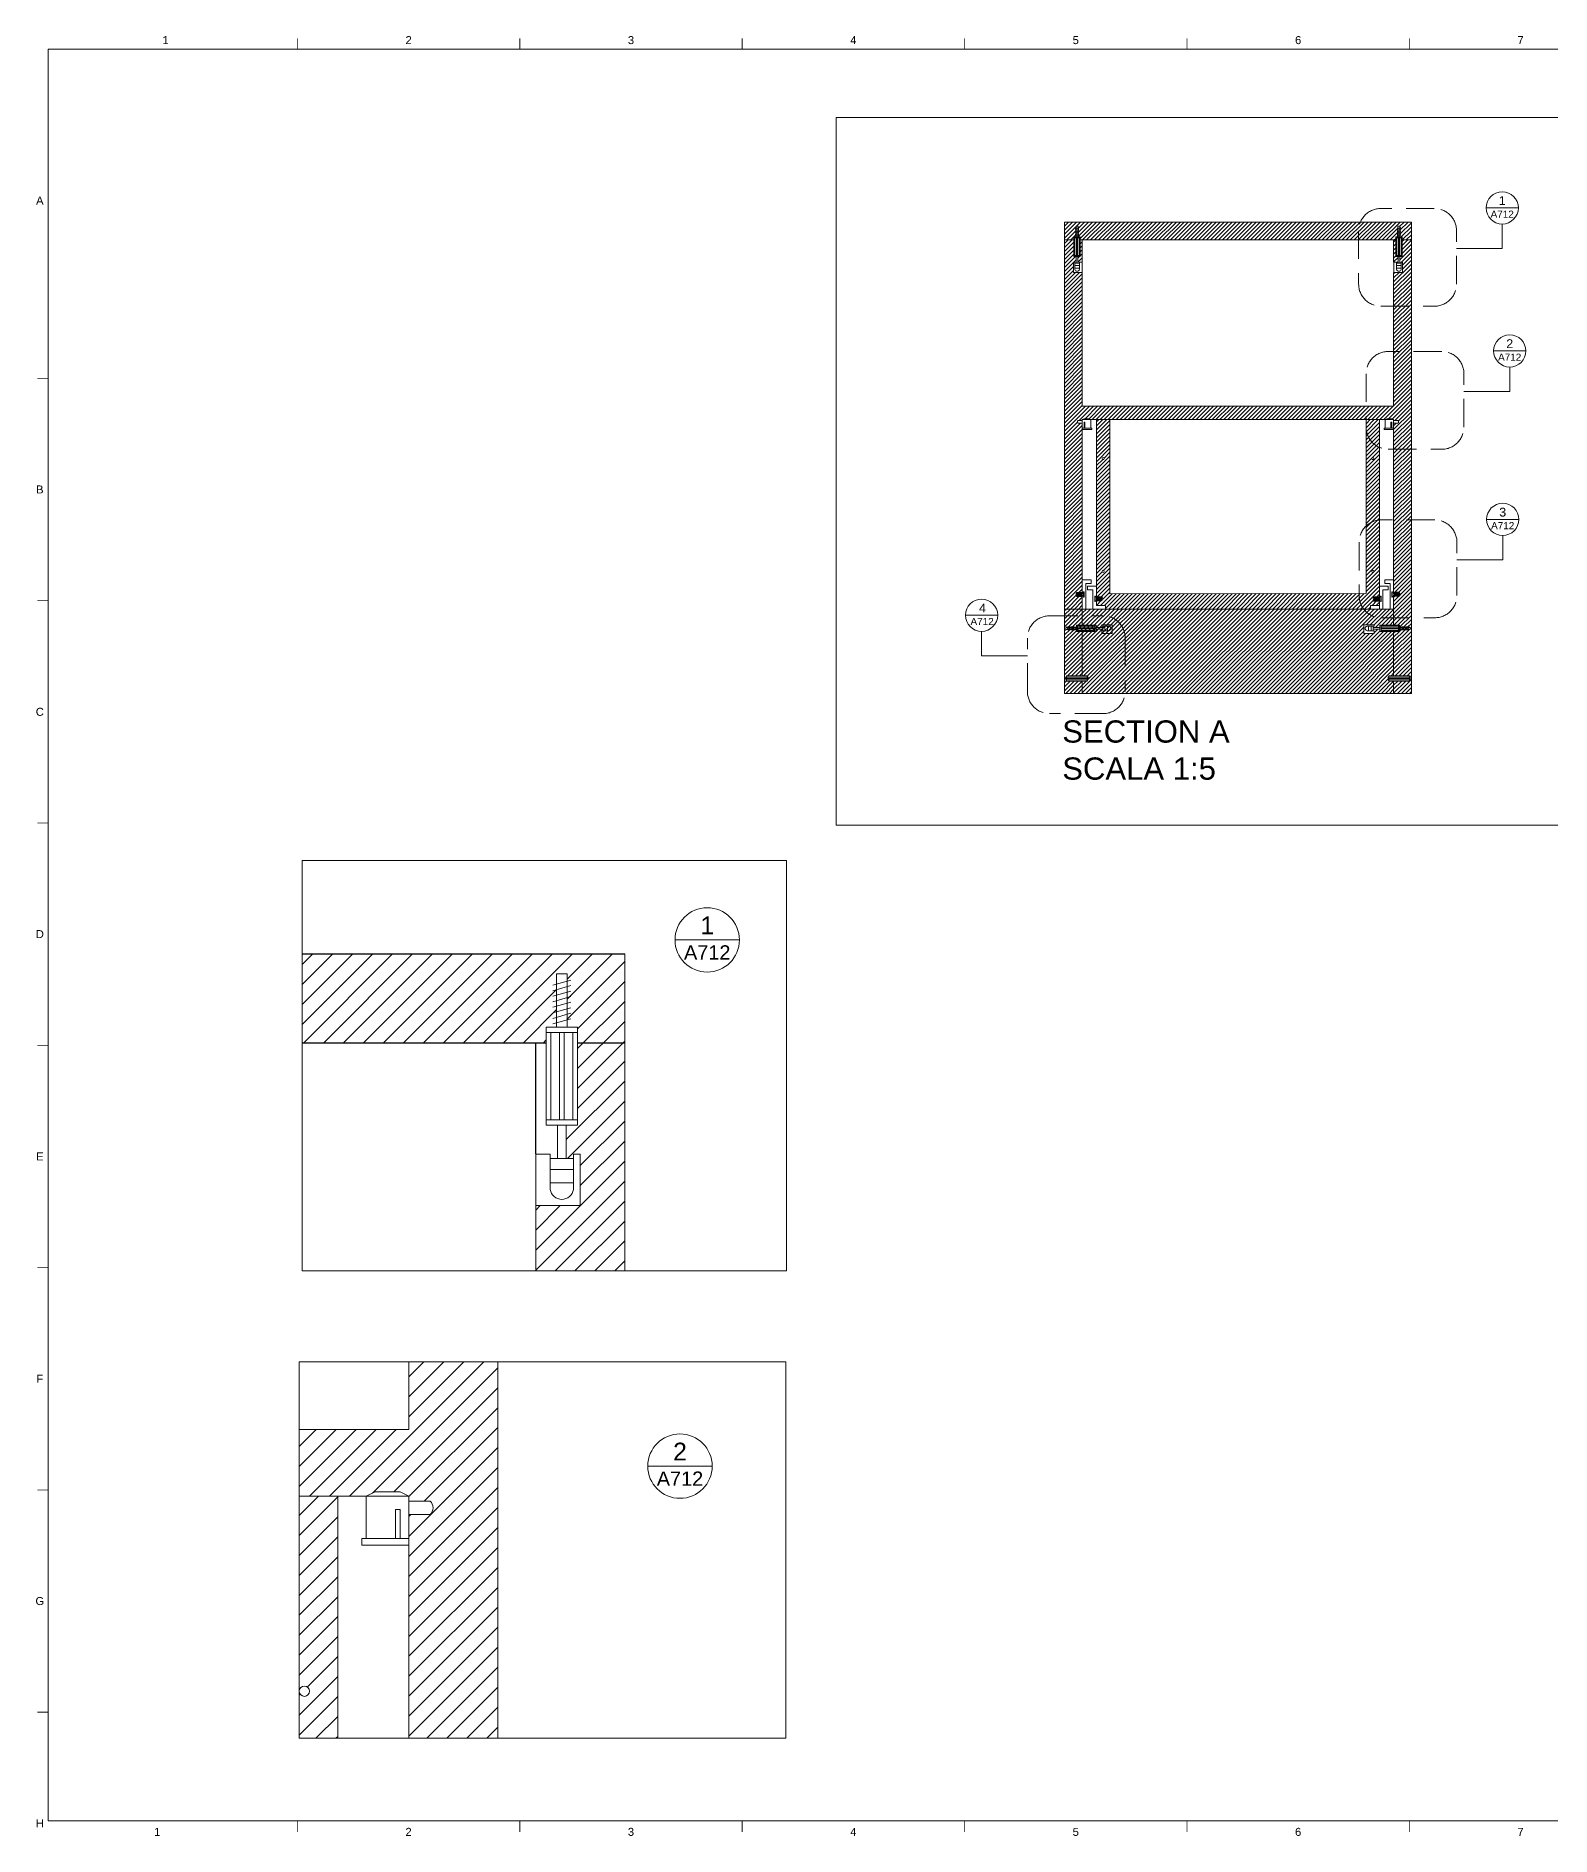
# Paper-space layout 'A712' of a CAD drawing. Header units: centimetres, sheet in millimetres. Extents: x 10 to 576, y 5 to 410.
# Drawn here: x 10 to 350.6, y 5.4 to 410.2 of the extents above; entities that cross this region are included whole.
import ezdxf
from ezdxf.enums import TextEntityAlignment as Align
from ezdxf.xclip import XClip

# ---------------------------------------------------------------- set-up
doc = ezdxf.new("R2010")
doc.units = ezdxf.units.CM
doc.header["$XCLIPFRAME"] = 2
doc.linetypes.add('DASHED', pattern=[19.05, 12.7, -6.35])
for name, color, linetype, lineweight in [('A-ANNO-SYMB', 3, 'Continuous', 18), ('A-ELEV-MBE', 8, 'Continuous', 9), ('A-SECT-MCUT', 8, 'Continuous', 25), ('A-SECT-MCUT1', 7, 'Continuous', 13), ('G-ANNO-TEXT', 3, 'Continuous', 18), ('G-ANNO-TTLB', 3, 'Continuous', 18)]:
    doc.layers.add(name, color=color, linetype=linetype, lineweight=lineweight)
doc.layers.add('G-ANNO-NPLT', color=2, linetype='Continuous', lineweight=18, plot=False)
doc.styles.add('ARIAL', font='arial.ttf')
doc.styles.get("Standard").update_dxf_attribs({"font": ''})
doc.styles.get('Standard').set_extended_font_data('@Microsoft YaHei')
pattern_1 = [(45, (192.8986, -4.4872), (-0.4490128, 0.4490128), [])]
pattern_2 = [(45, (-350.3384, 259.93214), (-0.4490128, 0.4490128), [])]

# ---------------------------------------------------------------- blocks, each defined once
blk = doc.blocks.new('12222222')
at = {"layer": 'A-SECT-MCUT1'}
for p, q in [((5573.06, 349.44), (5570.72, 349.44)), ((5569.89, 348.07), (5573.89, 346.91)), ((5569.89, 346.83), (5573.89, 345.67)), ((5569.89, 345.58), (5573.89, 344.42)), ((5569.89, 344.34), (5573.89, 343.18)), ((5569.89, 343.1), (5573.89, 341.94)), ((5569.89, 341.85), (5573.89, 340.69)), ((5569.89, 340.61), (5573.89, 339.45)), ((5575.39, 337.44), (5568.39, 337.44)), ((5568.39, 315.44), (5568.39, 337.44)), ((5575.39, 336.24), (5568.39, 336.24)), ((5569.39, 316.64), (5569.39, 336.24)), ((5569.89, 339.37), (5573.89, 338.2)), ((5571.39, 336.24), (5571.39, 316.64)), ((5572.39, 336.24), (5572.39, 316.64)), ((5574.39, 316.64), (5574.39, 336.24)), ((5575.39, 315.44), (5575.39, 337.44)), ((5575.39, 337.44), (5575.39, 336.24)), ((5575.39, 316.64), (5568.39, 316.64)), ((5575.39, 315.44), (5575.39, 316.64)), ((5575.39, 315.44), (5568.39, 315.44)), ((5570.89, 307.94), (5570.89, 315.44)), ((5572.89, 307.94), (5572.89, 315.44)), ((5567.76, 308.94), (5569.26, 308.94)), ((5567.76, 297.35), (5567.76, 308.94)), ((5569.26, 308.94), (5567.76, 308.94)), ((5569.26, 308.94), (5569.26, 300.94)), ((5569.26, 305.44), (5569.26, 307.94)), ((5574.51, 307.94), (5569.26, 307.94)), ((5574.51, 308.94), (5577.76, 308.94)), ((5574.51, 308.94), (5574.51, 300.94)), ((5574.51, 305.44), (5574.51, 307.94)), ((5577.76, 297.35), (5577.76, 308.94)), ((5574.51, 305.44), (5569.26, 305.44)), ((5569.26, 305.44), (5574.51, 305.44)), ((5574.51, 302.44), (5569.26, 302.44)), ((5577.76, 297.35), (5567.76, 297.35))]:
    blk.add_line(p, q, dxfattribs=at)
for points in [[(5570.72, 349.44), (5570.72, 337.44)], [(5573.06, 337.44), (5573.06, 349.44)]]:
    blk.add_lwpolyline(points, dxfattribs=at)
blk.add_arc((5571.89, 301.42), 2.67, 190.3048, 349.6952, dxfattribs=at)
blk = doc.blocks.new('DETAGLI')
at = {"layer": 'A-ANNO-SYMB', "linetype": 'Continuous'}
blk.add_line((486.66, 356.17), (504.76, 356.17), dxfattribs=at)
blk.add_circle((495.71, 356.17), 9.05, dxfattribs=at)
for tag, p in [('TAVOLA', (495.71, 362.76)), ('SEZIONE', (495.71, 354.67))]:
    blk.add_attdef(tag, text='', height=5, dxfattribs=at).set_placement(p, align=Align.TOP_CENTER)
blk = doc.blocks.new('66666666666666')
at = {"layer": 'A-ELEV-MBE'}
h = blk.add_hatch(dxfattribs=at)
h.set_pattern_fill('ANSI31', color=256)
h.set_pattern_definition([(45, (207.2188, -631.0578), (-2.245064, 2.245064), [])])
h.paths.add_polyline_path([(5976.59, -655.62), (5974.21, -655.62), (5974.21, -674.14), (5971.71, -674.14), (5971.71, -681.64), (5973.34, -681.64), (5973.34, -680.64), (5976.59, -680.64)], flags=0)
h.paths.add_polyline_path([(6346.59, -635.62), (5956.59, -635.62), (5956.59, -1070.62), (5976.59, -1070.62), (5976.59, -1056.14), (5970.59, -1056.14), (5970.58, -1056.22, -0.459885), (5970.49, -1052.14), (5976.59, -1052.14), (5976.59, -1037.82), (5976.59, -862.62), (5976.59, -861.74), (5971.79, -861.74, -0.415662), (5971.79, -858.74), (5976.59, -858.74), (5976.59, -857.62), (5978.59, -856.62), (5984.19, -856.62), (5986.19, -857.62), (6316.99, -857.62), (6318.99, -856.62), (6324.59, -856.62), (6326.59, -857.62), (6326.59, -858.74), (6331.39, -858.74, -0.415662), (6331.39, -861.74), (6326.59, -861.74), (6326.59, -867.12), (6326.59, -868.62), (6326.59, -1052.14), (6332.58, -1052.14), (6332.59, -1052.06, -0.459885), (6332.69, -1056.14), (6326.59, -1056.14), (6326.59, -1070.62), (6322.59, -1070.62), (6314.59, -1070.62), (6312.59, -1070.62), (6310.59, -1070.62), (6300.59, -1070.62), (6002.59, -1070.62), (5988.59, -1070.62), (5980.59, -1070.62), (5976.59, -1070.62), (5956.59, -1070.62), (5956.59, -1090.62), (5956.59, -1151.62), (5956.59, -1165.62), (5976.59, -1165.62), (5976.59, -1151.62), (5958.97, -1151.62), (5957.97, -1149.62), (5957.97, -1147.62), (5958.97, -1145.62), (5981.97, -1145.62), (5982.97, -1147.62), (5982.97, -1149.62), (5981.97, -1151.62), (5976.59, -1151.62), (5976.59, -1165.62), (6326.59, -1165.62), (6326.59, -1151.62), (6321.2, -1151.62), (6320.2, -1149.62), (6320.2, -1147.62), (6321.2, -1145.62), (6344.2, -1145.62), (6345.2, -1147.62), (6345.2, -1149.62), (6344.2, -1151.62), (6326.59, -1151.62), (6326.59, -1165.62), (6346.59, -1165.62), (6346.59, -1151.62), (6346.59, -1090.62)])
h.paths.add_polyline_path([(6326.59, -842.62), (5976.59, -842.62), (5976.59, -692.24), (5966.59, -692.24), (5966.59, -680.64), (5968.09, -680.64), (5968.09, -681.64), (5969.71, -681.64), (5969.71, -674.14), (5967.21, -674.14), (5967.21, -652.14), (5969.54, -652.14), (5969.54, -640.14), (5971.88, -640.14), (5971.88, -652.14), (5974.21, -652.14), (5974.21, -653.34), (5974.21, -655.62), (5976.59, -655.62), (6326.59, -655.62), (6328.96, -655.62), (6328.96, -652.14), (6331.29, -652.14), (6331.29, -640.14), (6333.63, -640.14), (6333.63, -652.14), (6335.96, -652.14), (6335.96, -674.14), (6333.46, -674.14), (6333.46, -681.64), (6335.09, -681.64), (6335.09, -680.64), (6336.59, -680.64), (6336.59, -692.24), (6326.59, -692.24)], flags=16)
h.paths.add_polyline_path([(6329.96, -672.94), (6329.96, -653.34), (6334.96, -653.34), (6334.96, -672.94)], flags=0)
h.paths.add_polyline_path([(6333.2, -1088.87), (6333.2, -1091.2), (6345.2, -1091.2), (6345.2, -1093.54), (6333.2, -1093.54), (6333.2, -1095.87), (6332, -1095.87), (6311.2, -1095.87), (6311.2, -1093.37), (6303.7, -1093.37), (6303.7, -1095), (6304.7, -1095), (6304.7, -1098.25), (6293.1, -1098.25), (6293.1, -1088.25), (6304.7, -1088.25), (6304.7, -1089.75), (6303.7, -1089.75), (6303.7, -1091.37), (6311.2, -1091.37), (6311.2, -1088.87)], flags=16)
h.paths.add_polyline_path([(6332, -1094.87), (6312.4, -1094.87), (6312.4, -1089.87), (6332, -1089.87)], flags=0)
h.paths.add_polyline_path([(5976.59, -680.64), (5973.34, -680.64), (5973.34, -681.64), (5971.71, -681.64), (5971.71, -674.14), (5974.21, -674.14), (5974.21, -672.94), (5968.21, -672.94), (5968.21, -653.34), (5973.21, -653.34), (5973.21, -672.94), (5974.21, -672.94), (5974.21, -655.62), (5976.59, -655.62)], flags=0)
h.paths.add_polyline_path([(6010.07, -1088.25), (6010.07, -1098.25), (5998.47, -1098.25), (5998.47, -1095), (5999.47, -1095), (5999.47, -1093.37), (5991.97, -1093.37), (5991.97, -1095.87), (5990.77, -1095.87), (5969.97, -1095.87), (5969.97, -1093.54), (5957.97, -1093.54), (5957.97, -1091.2), (5969.97, -1091.2), (5969.97, -1088.87), (5991.97, -1088.87), (5991.97, -1091.37), (5999.47, -1091.37), (5999.47, -1089.75), (5998.47, -1089.75), (5998.47, -1088.25)], flags=16)
h.paths.add_polyline_path([(5990.77, -1094.87), (5971.17, -1094.87), (5971.17, -1089.87), (5990.77, -1089.87)], flags=0)
h.paths.add_polyline_path([(5976.59, -655.62), (5974.21, -655.62), (5974.21, -672.94), (5974.21, -674.14), (5971.71, -674.14), (5971.71, -681.64), (5973.34, -681.64), (5973.34, -680.64), (5976.59, -680.64)], flags=0)
h = blk.add_hatch(dxfattribs=at)
h.set_pattern_fill('ANSI31', color=256)
h.set_pattern_definition([(45, (2998.7217, -1177.7407), (-2.245064, 2.245064), [])])
h.paths.add_polyline_path([(6007.59, -857.62), (5992.59, -857.62), (5992.59, -1045.02), (5992.59, -1057.22), (5998.58, -1057.22), (5998.59, -1057.14, -0.459885), (5998.69, -1061.22), (5992.59, -1061.22), (5992.59, -1066.62), (6002.59, -1066.62), (6002.59, -1070.62), (6300.59, -1070.62), (6300.59, -1066.62), (6310.59, -1066.62), (6310.59, -1061.22), (6304.59, -1061.22), (6304.58, -1061.3, -0.459885), (6304.49, -1057.22), (6310.59, -1057.22), (6310.59, -1045.02), (6310.59, -857.62), (6295.59, -857.62), (6295.59, -891.02), (6295.59, -1025.22), (6295.59, -1053.08), (6007.59, -1053.61)])
h.paths.add_polyline_path([(5998.94, -901.49, -1), (6001.24, -901.49, -1)], flags=16)
h.paths.add_polyline_path([(6001.24, -1028.26, -1), (5998.94, -1028.26, -1)], flags=16)
h.paths.add_polyline_path([(6304.24, -901.49, -1), (6301.94, -901.49, -1)], flags=16)
h.paths.add_polyline_path([(6304.24, -1028.26, -1), (6301.94, -1028.26, -1)], flags=16)
for p, q in [((5956.59, -1090.62), (5956.59, -635.62)), ((6346.59, -635.62), (6346.59, -1090.62)), ((5976.59, -692.24), (5976.59, -842.62)), ((6326.59, -692.24), (6326.59, -842.62)), ((5976.59, -842.62), (6326.59, -842.62)), ((5976.59, -857.62), (6326.59, -857.62)), ((5976.59, -862.62), (5976.59, -857.62)), ((5992.59, -1045.02), (5992.59, -857.62)), ((5992.59, -857.62), (6000.09, -857.62)), ((6007.59, -1053.61), (6007.59, -857.62)), ((6295.59, -891.02), (6295.59, -857.62)), ((6310.59, -1045.02), (6310.59, -857.62)), ((6326.59, -1052.14), (6326.59, -857.62)), ((5976.59, -862.62), (5976.59, -1052.14)), ((6295.59, -1025.22), (6295.59, -891.02)), ((6295.59, -1053.08), (6295.59, -1025.22)), ((5978.59, -1051.14), (5978.59, -1054.14)), ((5976.59, -1056.14), (5976.59, -1088.87)), ((6295.59, -1053.08), (6007.59, -1053.61)), ((6326.59, -1088.87), (6326.59, -1056.14)), ((6310.59, -1066.62), (6310.59, -1070.62)), ((5976.59, -1070.62), (5956.59, -1070.62)), ((5980.59, -1070.62), (5988.59, -1070.62)), ((6002.59, -1070.62), (6300.59, -1070.62)), ((6310.59, -1070.62), (6314.59, -1070.62)), ((6314.59, -1070.62), (6312.59, -1070.62)), ((6314.59, -1070.62), (6322.59, -1070.62)), ((5956.59, -1151.62), (5956.59, -1090.62)), ((6346.59, -1090.62), (6346.59, -1151.62)), ((5976.59, -1095.87), (5976.59, -1145.62)), ((6326.59, -1145.62), (6326.59, -1095.87)), ((5976.59, -1148.2), (5976.59, -1148.28)), ((5956.59, -1165.62), (5956.59, -1151.62)), ((5976.59, -1151.62), (5976.59, -1165.62)), ((6326.59, -1165.62), (6326.59, -1151.62)), ((6346.59, -1151.62), (6346.59, -1165.62)), ((5956.59, -1165.62), (6346.59, -1165.62))]:
    blk.add_line(p, q, dxfattribs=at)
at = {"layer": 'A-SECT-MCUT'}
for p, q in [((5956.59, -635.62), (6346.59, -635.62)), ((5956.59, -635.62), (5956.59, -655.62)), ((5956.59, -655.62), (5967.21, -655.62)), ((5974.21, -655.62), (6328.96, -655.62)), ((5976.59, -680.64), (5976.59, -655.62)), ((6326.59, -680.64), (6326.59, -655.62)), ((6335.96, -655.62), (6346.59, -655.62))]:
    blk.add_line(p, q, dxfattribs=at)
at = {"layer": 'A-SECT-MCUT1'}
for p, q in [((5978.59, -856.62), (5976.59, -857.62)), ((5986.19, -857.62), (5976.59, -857.62)), ((5976.59, -857.62), (5976.59, -867.12)), ((5978.59, -856.62), (5984.19, -856.62)), ((5984.19, -856.62), (5986.19, -857.62)), ((5986.19, -857.62), (5986.19, -867.12)), ((6318.99, -856.62), (6316.99, -857.62)), ((6316.99, -857.62), (6326.59, -857.62)), ((6316.99, -857.62), (6316.99, -867.12)), ((6324.59, -856.62), (6318.99, -856.62)), ((6324.59, -856.62), (6326.59, -857.62)), ((6326.59, -857.62), (6326.59, -867.12)), ((5976.59, -858.74), (5971.79, -858.74)), ((5971.79, -861.74), (5976.59, -861.74)), ((5979.59, -860.62), (5978.59, -860.62)), ((5978.59, -860.62), (5978.59, -867.12)), ((5979.59, -867.12), (5979.59, -860.62)), ((6323.59, -867.12), (6323.59, -860.62)), ((6323.59, -860.62), (6324.59, -860.62)), ((6324.59, -860.62), (6324.59, -867.12)), ((6326.59, -858.74), (6331.39, -858.74)), ((6331.39, -861.74), (6326.59, -861.74)), ((5976.59, -867.12), (5979.59, -867.12)), ((5976.59, -867.12), (5976.59, -868.62)), ((5986.19, -867.12), (5976.59, -867.12)), ((5976.59, -868.62), (5981.39, -868.62)), ((5981.39, -868.62), (5987.19, -868.62)), ((5987.19, -867.12), (5986.19, -867.12)), ((5987.19, -867.12), (5987.19, -868.62)), ((5987.19, -867.12), (5987.19, -868.62)), ((6315.99, -868.62), (6315.99, -867.12)), ((6315.99, -867.12), (6316.99, -867.12)), ((6321.79, -868.62), (6315.99, -868.62)), ((6316.99, -867.12), (6326.59, -867.12)), ((6326.59, -868.62), (6321.79, -868.62)), ((6326.59, -867.12), (6323.59, -867.12)), ((6326.59, -867.12), (6326.59, -868.62)), ((5976.59, -1037.82), (5986.59, -1037.82)), ((5976.59, -1037.82), (5976.59, -1052.14)), ((5986.59, -1037.82), (5986.59, -1041.82)), ((6326.59, -1037.82), (6316.59, -1037.82)), ((6316.59, -1037.82), (6316.59, -1041.82)), ((6326.59, -1037.82), (6326.59, -1052.14)), ((5976.59, -1041.82), (5976.59, -1045.82)), ((5980.59, -1041.82), (5980.59, -1070.62)), ((5980.59, -1041.82), (5986.59, -1041.82)), ((6322.59, -1041.82), (6316.59, -1041.82)), ((6322.59, -1041.82), (6322.59, -1070.62)), ((5982.59, -1049.02), (5982.59, -1045.02)), ((5982.59, -1045.02), (5992.59, -1045.02)), ((5992.59, -1045.02), (5992.59, -1057.22)), ((6310.59, -1045.02), (6310.59, -1057.22)), ((6320.59, -1045.02), (6310.59, -1045.02)), ((6320.59, -1049.02), (6320.59, -1045.02)), ((5971.3, -1051.6), (5970.45, -1057.03)), ((5976.79, -1052.14), (5970.49, -1052.14)), ((5972.3, -1051.6), (5971.45, -1057.03)), ((5973.3, -1051.6), (5972.45, -1057.03)), ((5974.3, -1051.6), (5973.45, -1057.03)), ((5975.3, -1051.6), (5974.45, -1057.03)), ((5976.3, -1051.6), (5975.45, -1057.03)), ((5978.59, -1051.14), (5978.09, -1051.14)), ((5978.09, -1051.14), (5978.09, -1057.14)), ((5978.59, -1057.14), (5978.59, -1051.14)), ((5988.59, -1049.02), (5982.59, -1049.02)), ((5988.59, -1070.62), (5988.59, -1049.02)), ((6314.59, -1070.62), (6314.59, -1049.02)), ((6314.59, -1049.02), (6320.59, -1049.02)), ((6324.59, -1051.14), (6325.09, -1051.14)), ((6324.59, -1051.14), (6324.59, -1057.14)), ((6325.09, -1057.14), (6325.09, -1051.14)), ((6326.39, -1052.14), (6332.69, -1052.14)), ((6326.87, -1056.67), (6327.72, -1051.25)), ((6327.87, -1056.67), (6328.72, -1051.25)), ((6328.87, -1056.67), (6329.72, -1051.25)), ((6329.87, -1056.67), (6330.72, -1051.25)), ((6330.87, -1056.67), (6331.72, -1051.25)), ((6331.87, -1056.67), (6332.72, -1051.25)), ((5976.79, -1056.14), (5970.49, -1056.14)), ((5976.59, -1056.14), (5976.59, -1070.62)), ((5990.59, -1056.22), (5991.09, -1056.22)), ((5990.59, -1056.22), (5990.59, -1062.22)), ((5991.09, -1062.22), (5991.09, -1056.22)), ((5992.87, -1061.75), (5993.72, -1056.33)), ((5993.87, -1061.75), (5994.72, -1056.33)), ((5994.87, -1061.75), (5995.72, -1056.33)), ((5995.87, -1061.75), (5996.72, -1056.33)), ((5996.87, -1061.75), (5997.72, -1056.33)), ((5997.87, -1061.75), (5998.72, -1056.33)), ((6312.59, -1056.22), (6312.09, -1056.22)), ((6312.09, -1056.22), (6312.09, -1062.22)), ((6312.59, -1062.22), (6312.59, -1056.22)), ((6326.39, -1056.14), (6332.69, -1056.14)), ((6326.59, -1056.14), (6326.59, -1070.62)), ((5978.59, -1057.14), (5978.09, -1057.14)), ((5992.39, -1057.22), (5998.69, -1057.22)), ((6305.3, -1056.69), (6304.45, -1062.11)), ((6310.79, -1057.22), (6304.49, -1057.22)), ((6306.3, -1056.69), (6305.45, -1062.11)), ((6307.3, -1056.69), (6306.45, -1062.11)), ((6308.3, -1056.69), (6307.45, -1062.11)), ((6309.3, -1056.69), (6308.45, -1062.11)), ((6310.3, -1056.69), (6309.45, -1062.11)), ((6324.59, -1057.14), (6325.09, -1057.14)), ((5990.59, -1062.22), (5991.09, -1062.22)), ((5992.39, -1061.22), (5998.69, -1061.22)), ((5992.59, -1061.22), (5992.59, -1066.62)), ((6310.79, -1061.22), (6304.49, -1061.22)), ((6310.59, -1061.22), (6310.59, -1066.62)), ((6312.59, -1062.22), (6312.09, -1062.22)), ((6002.59, -1066.62), (5992.59, -1066.62)), ((6002.59, -1066.62), (6002.59, -1070.62)), ((6300.59, -1066.62), (6310.59, -1066.62)), ((6300.59, -1066.62), (6300.59, -1070.62)), ((5976.59, -1070.62), (5980.59, -1070.62)), ((6002.59, -1070.62), (5988.59, -1070.62)), ((6300.59, -1070.62), (6314.59, -1070.62)), ((6322.59, -1070.62), (6326.59, -1070.62)), ((5958.97, -1145.62), (5957.97, -1147.62)), ((5958.97, -1145.62), (5981.97, -1145.62)), ((5958.97, -1147.12), (5958.97, -1145.62)), ((5981.97, -1145.62), (5982.97, -1147.62)), ((5981.97, -1151.62), (5981.97, -1145.62)), ((6321.2, -1145.62), (6320.2, -1147.62)), ((6321.2, -1145.62), (6344.2, -1145.62)), ((6321.2, -1147.12), (6321.2, -1145.62)), ((6344.2, -1145.62), (6345.2, -1147.62)), ((6344.2, -1151.62), (6344.2, -1145.62)), ((5957.97, -1147.62), (5957.97, -1149.62)), ((5957.97, -1149.62), (5958.97, -1151.62)), ((5958.97, -1148.62), (5958.97, -1147.12)), ((5958.97, -1147.12), (5981.97, -1147.12)), ((5958.97, -1150.12), (5958.97, -1148.62)), ((5958.97, -1148.62), (5981.97, -1148.62)), ((5981.97, -1151.62), (5982.97, -1149.62)), ((5982.97, -1149.62), (5982.97, -1147.62)), ((6320.2, -1147.62), (6320.2, -1149.62)), ((6320.2, -1149.62), (6321.2, -1151.62)), ((6321.2, -1148.62), (6321.2, -1147.12)), ((6321.2, -1147.12), (6344.2, -1147.12)), ((6321.2, -1150.12), (6321.2, -1148.62)), ((6321.2, -1148.62), (6344.2, -1148.62)), ((6344.2, -1151.62), (6345.2, -1149.62)), ((6345.2, -1149.62), (6345.2, -1147.62)), ((5958.97, -1151.62), (5958.97, -1150.12)), ((5958.97, -1150.12), (5981.97, -1150.12)), ((5958.97, -1151.62), (5981.97, -1151.62)), ((6321.2, -1151.62), (6321.2, -1150.12)), ((6321.2, -1150.12), (6344.2, -1150.12)), ((6321.2, -1151.62), (6344.2, -1151.62))]:
    blk.add_line(p, q, dxfattribs=at)
for centre in [(6000.09, -901.49), (6303.09, -901.49), (6000.09, -1028.26), (6303.09, -1028.26)]:
    blk.add_circle(centre, 1.15, dxfattribs=at)
for centre, radius, start, end in [((5973.28, -860.24), 2.12, 134.8584, 225.1416), ((6329.89, -860.24), 2.12, 314.8584, 45.1416), ((5972.28, -1054.14), 2.69, 131.9308, 228.0692), ((5986.87, -1054.14), 10.28, 168.7836, 191.2164), ((5973.17, -1046.09), 7.04, 300.8813, 314.2559), ((6332.8, -1042.45), 11.62, 228.3844, 236.4784), ((6316.3, -1054.14), 10.28, 348.7836, 11.2164), ((6330.89, -1054.14), 2.69, 311.9308, 48.0692), ((5970.37, -1065.82), 11.62, 48.3844, 56.4784), ((5998.8, -1047.53), 11.62, 228.3844, 236.4784), ((6307.17, -1051.18), 7.04, 300.8813, 314.2559), ((6330, -1062.18), 7.04, 120.8813, 134.2559), ((5982.3, -1059.22), 10.28, 348.7836, 11.2164), ((5996.89, -1059.22), 2.69, 311.9308, 48.0692), ((6306.28, -1059.22), 2.69, 131.9308, 228.0692), ((6320.87, -1059.22), 10.28, 168.7836, 191.2164), ((5996, -1067.27), 7.04, 120.8813, 134.2559), ((6304.37, -1070.91), 11.62, 48.3844, 56.4784)]:
    blk.add_arc(centre, radius, start, end, dxfattribs=at)
blk.add_blockref('12222222', (398.82, -989.59), dxfattribs=at)
at = {"layer": 'A-SECT-MCUT1', "xscale": -1}
blk.add_blockref('12222222', (11904.35, -989.59), dxfattribs=at)
at = {"layer": 'A-SECT-MCUT1', "xscale": -1, "rotation": 90}
blk.add_blockref('12222222', (6307.41, 4479.51), dxfattribs=at)
at = {"layer": 'A-SECT-MCUT1', "rotation": 270}
blk.add_blockref('12222222', (5995.76, 4479.51), dxfattribs=at)

psp = doc.layouts.new('A712')

# ---------------------------------------------------------------- hatches: boundary and pattern name
at = {"layer": 'A-ELEV-MBE'}
h = psp.add_hatch(dxfattribs=at)
h.set_pattern_fill('ANSI31', color=256, scale=0.2)
h.set_pattern_definition(pattern_2)
h.paths.add_polyline_path([(316.18, 367.45), (316.64, 367.45), (316.64, 365.05), (317.11, 365.05), (317.11, 364.36), (319.23, 364.36), (319.23, 368.36), (241.23, 368.36), (241.23, 364.36), (243.36, 364.36), (243.36, 365.05), (243.83, 365.05), (243.83, 367.45), (244.29, 367.45), (244.29, 365.05), (244.76, 365.05), (244.76, 364.36), (245.23, 364.36), (315.23, 364.36), (315.71, 364.36), (315.71, 365.05), (316.18, 365.05)])
h = psp.add_hatch(dxfattribs=at)
h.set_pattern_fill('ANSI31', color=256, scale=0.2)
h.set_pattern_definition(pattern_1)
h.paths.add_polyline_path([(319.23, 364.36), (317.11, 364.36), (317.11, 360.65), (316.61, 360.65), (316.61, 359.15), (316.93, 359.15), (316.93, 359.35), (317.23, 359.35), (317.23, 357.03), (315.23, 357.03), (315.23, 326.96), (245.23, 326.96), (245.23, 357.03), (243.23, 357.03), (243.23, 359.35), (243.53, 359.35), (243.53, 359.15), (243.86, 359.15), (243.86, 360.65), (243.36, 360.65), (243.36, 364.36), (241.23, 364.36), (241.23, 281.36), (245.23, 281.36), (245.23, 284.25), (244.04, 284.25), (244.03, 284.24, -0.459885), (244.01, 285.05), (245.23, 285.05), (245.23, 287.92), (245.23, 323.13), (244.27, 323.13, -0.415662), (244.27, 323.73), (245.23, 323.73), (245.23, 323.96), (245.63, 324.16), (246.75, 324.16), (247.15, 323.96), (313.31, 323.96), (313.71, 324.16), (314.83, 324.16), (315.23, 323.96), (315.23, 323.73), (316.19, 323.73, -0.415662), (316.19, 323.13), (315.23, 323.13), (315.23, 322.06), (315.23, 285.05), (316.43, 285.05), (316.44, 285.07, -0.459885), (316.45, 284.25), (315.23, 284.25), (315.23, 281.36), (315.23, 277.71), (316.56, 277.71), (316.56, 277.24), (318.96, 277.24), (318.96, 276.77), (316.56, 276.77), (316.56, 276.31), (315.23, 276.31), (315.23, 266.36), (318.76, 266.36), (318.96, 265.96), (318.96, 265.56), (318.76, 265.16), (315.23, 265.16), (315.23, 262.36), (319.23, 262.36), (319.23, 265.16), (319.23, 277.36)])
h = psp.add_hatch(dxfattribs=at)
h.set_pattern_fill('ANSI31', color=256, scale=0.2)
h.set_pattern_definition(pattern_1)
h.paths.add_polyline_path([(245.23, 364.36), (244.76, 364.36), (244.76, 360.65), (244.26, 360.65), (244.26, 359.15), (244.58, 359.15), (244.58, 359.35), (245.23, 359.35)])
h = psp.add_hatch(dxfattribs=at)
h.set_pattern_fill('ANSI31', color=256, scale=0.2)
h.set_pattern_definition([(45, (-978.839, 369.2687), (-0.4490128, 0.4490128), [])])
h.paths.add_polyline_path([(315.71, 364.36), (315.23, 364.36), (315.23, 359.35), (315.88, 359.35), (315.88, 359.15), (316.21, 359.15), (316.21, 360.65), (315.71, 360.65)])
h = psp.add_hatch(dxfattribs=at)
h.set_pattern_fill('ANSI31', color=256, scale=0.2)
h.set_pattern_definition(pattern_2)
h.paths.add_polyline_path([(251.43, 323.96), (248.43, 323.96), (248.43, 286.48), (248.43, 284.04), (249.63, 284.04), (249.64, 284.05, -0.459885), (249.65, 283.24), (248.43, 283.24), (248.43, 282.16), (250.43, 282.16), (250.43, 281.36), (310.03, 281.36), (310.03, 282.16), (312.03, 282.16), (312.03, 283.24), (310.84, 283.24), (310.83, 283.22, -0.459885), (310.81, 284.04), (312.03, 284.04), (312.03, 286.48), (312.03, 323.96), (309.03, 323.96), (309.03, 317.28), (309.03, 290.44), (309.03, 284.86), (251.43, 284.76)])
h.paths.add_polyline_path([(249.7, 315.18, -1), (250.16, 315.18, -1)], flags=16)
h.paths.add_polyline_path([(250.16, 289.83, -1), (249.7, 289.83, -1)], flags=16)
h.paths.add_polyline_path([(310.76, 315.18, -1), (310.3, 315.18, -1)], flags=16)
h.paths.add_polyline_path([(310.76, 289.83, -1), (310.3, 289.83, -1)], flags=16)
h = psp.add_hatch(dxfattribs=at)
h.set_pattern_fill('ANSI31', color=256, scale=0.2)
h.set_pattern_definition(pattern_1)
h.paths.add_polyline_path([(245.23, 276.31), (248.31, 276.31), (248.31, 276.81), (249.81, 276.81), (249.81, 276.48), (249.61, 276.48), (249.61, 275.83), (251.93, 275.83), (251.93, 277.83), (249.61, 277.83), (249.61, 277.53), (249.81, 277.53), (249.81, 277.21), (248.31, 277.21), (248.31, 277.71), (245.23, 277.71), (245.23, 281.36), (241.23, 281.36), (241.23, 277.36), (241.23, 265.16), (241.23, 262.36), (245.23, 262.36), (245.23, 265.16), (241.71, 265.16), (241.51, 265.56), (241.51, 265.96), (241.71, 266.36), (245.23, 266.36)])
h.paths.add_polyline_path([(243.91, 276.77), (241.51, 276.77), (241.51, 277.24), (243.91, 277.24)], flags=16)
h = psp.add_hatch(dxfattribs=at)
h.set_pattern_fill('ANSI31', color=256, scale=0.2)
h.set_pattern_definition(pattern_1)
h.paths.add_polyline_path([(315.23, 276.31), (312.16, 276.31), (312.16, 276.81), (310.66, 276.81), (310.66, 276.48), (310.86, 276.48), (310.86, 275.83), (308.54, 275.83), (308.54, 277.83), (310.86, 277.83), (310.86, 277.53), (310.66, 277.53), (310.66, 277.21), (312.16, 277.21), (312.16, 277.71), (315.23, 277.71), (315.23, 281.36), (314.43, 281.36), (312.83, 281.36), (312.43, 281.36), (312.03, 281.36), (310.03, 281.36), (250.43, 281.36), (247.63, 281.36), (246.03, 281.36), (245.23, 281.36), (245.23, 277.71), (248.31, 277.71), (248.31, 277.21), (249.81, 277.21), (249.81, 277.53), (249.61, 277.53), (249.61, 277.83), (251.93, 277.83), (251.93, 275.83), (249.61, 275.83), (249.61, 276.48), (249.81, 276.48), (249.81, 276.81), (248.31, 276.81), (248.31, 276.31), (245.23, 276.31), (245.23, 266.36), (246.31, 266.36), (246.51, 265.96), (246.51, 265.56), (246.31, 265.16), (245.23, 265.16), (245.23, 262.36), (315.23, 262.36), (315.23, 265.16), (314.16, 265.16), (313.96, 265.56), (313.96, 265.96), (314.16, 266.36), (315.23, 266.36)])

# ---------------------------------------------------------------- linework, layer by layer
at = {"layer": 'A-ANNO-SYMB'}
for p, q in [((339.64, 367.95), (339.64, 362.45)), ((339.64, 362.45), (329.36, 362.45)), ((341.32, 335.78), (341.32, 330.28)), ((341.32, 330.28), (331.03, 330.28)), ((339.75, 297.89), (339.75, 292.39)), ((339.75, 292.39), (329.46, 292.39)), ((222.59, 276.33), (222.59, 270.83)), ((222.59, 270.83), (232.88, 270.83))]:
    psp.add_line(p, q, dxfattribs=at)
at = {"layer": 'A-ANNO-SYMB', "linetype": 'DASHED', "ltscale": 0.5}
for points in [[(312.36, 349.45), (324.36, 349.45, 0.414214), (329.36, 354.45), (329.36, 366.45, 0.414214), (324.36, 371.45), (312.36, 371.45, 0.414214), (307.36, 366.45), (307.36, 354.45, 0.414214)], [(314.03, 317.28), (326.03, 317.28, 0.414214), (331.03, 322.28), (331.03, 334.28, 0.414214), (326.03, 339.28), (314.03, 339.28, 0.414214), (309.03, 334.28), (309.03, 322.28, 0.414214)], [(312.46, 279.39), (324.46, 279.39, 0.414214), (329.46, 284.39), (329.46, 296.39, 0.414214), (324.46, 301.39), (312.46, 301.39, 0.414214), (307.46, 296.39), (307.46, 284.39, 0.414214)], [(249.88, 257.83), (237.88, 257.83, -0.414214), (232.88, 262.83), (232.88, 274.83, -0.414214), (237.88, 279.83), (249.88, 279.83, -0.414214), (254.88, 274.83), (254.88, 262.83, -0.414214)]]:
    psp.add_lwpolyline(points, format="xyb", close=True, dxfattribs=at)
at = {"layer": 'A-ELEV-MBE'}
for p, q in [((241.23, 368.36), (319.23, 368.36)), ((241.23, 277.36), (241.23, 368.36)), ((243.36, 364.36), (241.23, 364.36)), ((245.23, 364.36), (244.76, 364.36)), ((245.23, 364.36), (315.23, 364.36)), ((245.23, 359.35), (245.23, 364.36)), ((315.23, 364.36), (315.71, 364.36)), ((315.23, 359.35), (315.23, 364.36)), ((319.23, 364.36), (317.11, 364.36)), ((319.23, 368.36), (319.23, 277.36)), ((245.23, 357.03), (245.23, 326.96)), ((315.23, 357.03), (315.23, 326.96)), ((245.23, 326.96), (315.23, 326.96)), ((245.23, 323.96), (315.23, 323.96)), ((245.23, 322.96), (245.23, 323.96)), ((248.43, 286.48), (248.43, 323.96)), ((248.43, 323.96), (249.93, 323.96)), ((251.43, 284.76), (251.43, 323.96)), ((309.03, 317.28), (309.03, 323.96)), ((312.03, 286.48), (312.03, 323.96)), ((315.23, 285.05), (315.23, 323.96)), ((245.23, 322.96), (245.23, 285.05)), ((309.03, 290.44), (309.03, 317.28)), ((309.03, 284.86), (309.03, 290.44)), ((245.23, 284.25), (245.23, 277.71)), ((245.63, 285.25), (245.63, 284.65)), ((309.03, 284.86), (251.43, 284.76)), ((315.23, 277.71), (315.23, 284.25)), ((245.23, 281.36), (241.23, 281.36)), ((246.03, 281.36), (247.63, 281.36)), ((250.43, 281.36), (310.03, 281.36)), ((312.03, 282.16), (312.03, 281.36)), ((312.03, 281.36), (312.83, 281.36)), ((312.83, 281.36), (312.43, 281.36)), ((312.83, 281.36), (314.43, 281.36)), ((241.23, 265.16), (241.23, 277.36)), ((245.23, 276.31), (245.23, 266.36)), ((315.23, 266.36), (315.23, 276.31)), ((319.23, 277.36), (319.23, 265.16)), ((241.23, 262.36), (241.23, 265.16)), ((245.23, 265.84), (245.23, 265.82)), ((245.23, 265.16), (245.23, 262.36)), ((315.23, 262.36), (315.23, 265.16)), ((319.23, 265.16), (319.23, 262.36)), ((241.23, 262.36), (319.23, 262.36))]:
    psp.add_line(p, q, dxfattribs=at)
at = {"layer": 'A-SECT-MCUT1'}
for p, q in [((245.63, 324.16), (245.23, 323.96)), ((247.15, 323.96), (245.23, 323.96)), ((245.23, 323.96), (245.23, 322.06)), ((245.63, 324.16), (246.75, 324.16)), ((246.75, 324.16), (247.15, 323.96)), ((247.15, 323.96), (247.15, 322.06)), ((313.71, 324.16), (313.31, 323.96)), ((313.31, 323.96), (315.23, 323.96)), ((313.31, 323.96), (313.31, 322.06)), ((314.83, 324.16), (313.71, 324.16)), ((314.83, 324.16), (315.23, 323.96)), ((315.23, 323.96), (315.23, 322.06)), ((245.23, 323.73), (244.27, 323.73)), ((244.27, 323.13), (245.23, 323.13)), ((245.23, 322.06), (245.83, 322.06)), ((245.23, 322.06), (245.23, 321.76)), ((247.15, 322.06), (245.23, 322.06)), ((245.23, 321.76), (246.19, 321.76)), ((245.83, 323.36), (245.63, 323.36)), ((245.63, 323.36), (245.63, 322.06)), ((245.83, 322.06), (245.83, 323.36)), ((246.19, 321.76), (247.35, 321.76)), ((247.35, 322.06), (247.15, 322.06)), ((247.35, 322.06), (247.35, 321.76)), ((247.35, 322.06), (247.35, 321.76)), ((313.11, 321.76), (313.11, 322.06)), ((313.11, 322.06), (313.31, 322.06)), ((314.27, 321.76), (313.11, 321.76)), ((313.31, 322.06), (315.23, 322.06)), ((315.23, 321.76), (314.27, 321.76)), ((314.63, 322.06), (314.63, 323.36)), ((314.63, 323.36), (314.83, 323.36)), ((315.23, 322.06), (314.63, 322.06)), ((314.83, 323.36), (314.83, 322.06)), ((315.23, 323.73), (316.19, 323.73)), ((316.19, 323.13), (315.23, 323.13)), ((315.23, 322.06), (315.23, 321.76)), ((245.23, 287.92), (247.23, 287.92)), ((245.23, 287.92), (245.23, 285.05)), ((247.23, 287.92), (247.23, 287.12)), ((315.23, 287.92), (313.23, 287.92)), ((313.23, 287.92), (313.23, 287.12)), ((315.23, 287.92), (315.23, 285.05)), ((244.18, 285.16), (244.01, 284.08)), ((245.27, 285.05), (244.01, 285.05)), ((245.27, 284.25), (244.01, 284.25)), ((244.38, 285.16), (244.21, 284.08)), ((244.58, 285.16), (244.41, 284.08)), ((244.78, 285.16), (244.61, 284.08)), ((244.98, 285.16), (244.81, 284.08)), ((245.18, 285.16), (245.01, 284.08)), ((245.23, 284.25), (245.23, 281.36)), ((245.63, 285.25), (245.53, 285.25)), ((245.53, 285.25), (245.53, 284.05)), ((245.63, 284.05), (245.53, 284.05)), ((245.63, 284.05), (245.63, 285.25)), ((246.03, 287.12), (246.03, 281.36)), ((246.03, 287.12), (247.23, 287.12)), ((246.43, 285.68), (246.43, 286.48)), ((246.43, 286.48), (248.43, 286.48)), ((247.63, 285.68), (246.43, 285.68)), ((247.63, 281.36), (247.63, 285.68)), ((248.03, 284.24), (248.13, 284.24)), ((248.03, 284.24), (248.03, 283.04)), ((248.13, 283.04), (248.13, 284.24)), ((248.39, 284.04), (249.65, 284.04)), ((248.43, 286.48), (248.43, 284.04)), ((248.49, 283.13), (248.66, 284.21)), ((248.69, 283.13), (248.86, 284.21)), ((248.89, 283.13), (249.06, 284.21)), ((249.09, 283.13), (249.26, 284.21)), ((249.29, 283.13), (249.46, 284.21)), ((249.49, 283.13), (249.66, 284.21)), ((310.98, 284.14), (310.81, 283.06)), ((312.07, 284.04), (310.81, 284.04)), ((311.18, 284.14), (311.01, 283.06)), ((311.38, 284.14), (311.21, 283.06)), ((311.58, 284.14), (311.41, 283.06)), ((311.78, 284.14), (311.61, 283.06)), ((311.98, 284.14), (311.81, 283.06)), ((312.03, 286.48), (312.03, 284.04)), ((314.03, 286.48), (312.03, 286.48)), ((312.43, 284.24), (312.33, 284.24)), ((312.33, 284.24), (312.33, 283.04)), ((312.43, 283.04), (312.43, 284.24)), ((312.83, 281.36), (312.83, 285.68)), ((312.83, 285.68), (314.03, 285.68)), ((314.43, 287.12), (313.23, 287.12)), ((314.03, 285.68), (314.03, 286.48)), ((314.43, 287.12), (314.43, 281.36)), ((314.83, 285.25), (314.93, 285.25)), ((314.83, 285.25), (314.83, 284.05)), ((314.83, 284.05), (314.93, 284.05)), ((314.93, 284.05), (314.93, 285.25)), ((315.19, 285.05), (316.45, 285.05)), ((315.19, 284.25), (316.45, 284.25)), ((315.23, 284.25), (315.23, 281.36)), ((315.29, 284.15), (315.46, 285.23)), ((315.49, 284.15), (315.66, 285.23)), ((315.69, 284.15), (315.86, 285.23)), ((315.89, 284.15), (316.06, 285.23)), ((316.09, 284.15), (316.26, 285.23)), ((316.29, 284.15), (316.46, 285.23)), ((245.23, 281.36), (246.03, 281.36)), ((250.43, 281.36), (247.63, 281.36)), ((248.03, 283.04), (248.13, 283.04)), ((248.39, 283.24), (249.65, 283.24)), ((248.43, 283.24), (248.43, 282.16)), ((250.43, 282.16), (248.43, 282.16)), ((250.43, 282.16), (250.43, 281.36)), ((310.03, 282.16), (312.03, 282.16)), ((310.03, 282.16), (310.03, 281.36)), ((310.03, 281.36), (312.83, 281.36)), ((312.07, 283.24), (310.81, 283.24)), ((312.03, 283.24), (312.03, 282.16)), ((312.43, 283.04), (312.33, 283.04)), ((314.43, 281.36), (315.23, 281.36)), ((241.71, 266.36), (241.51, 265.96)), ((241.51, 265.96), (241.51, 265.56)), ((241.51, 265.56), (241.71, 265.16)), ((241.71, 266.36), (246.31, 266.36)), ((241.71, 266.06), (241.71, 266.36)), ((241.71, 265.76), (241.71, 266.06)), ((241.71, 266.06), (246.31, 266.06)), ((241.71, 265.46), (241.71, 265.76)), ((241.71, 265.76), (246.31, 265.76)), ((241.71, 265.16), (241.71, 265.46)), ((241.71, 265.46), (246.31, 265.46)), ((241.71, 265.16), (246.31, 265.16)), ((246.31, 266.36), (246.51, 265.96)), ((246.31, 265.16), (246.31, 266.36)), ((246.31, 265.16), (246.51, 265.56)), ((246.51, 265.56), (246.51, 265.96)), ((314.16, 266.36), (313.96, 265.96)), ((313.96, 265.96), (313.96, 265.56)), ((313.96, 265.56), (314.16, 265.16)), ((314.16, 266.36), (318.76, 266.36)), ((314.16, 266.06), (314.16, 266.36)), ((314.16, 265.76), (314.16, 266.06)), ((314.16, 266.06), (318.76, 266.06)), ((314.16, 265.46), (314.16, 265.76)), ((314.16, 265.76), (318.76, 265.76)), ((314.16, 265.16), (314.16, 265.46)), ((314.16, 265.46), (318.76, 265.46)), ((314.16, 265.16), (318.76, 265.16)), ((318.76, 266.36), (318.96, 265.96)), ((318.76, 265.16), (318.76, 266.36)), ((318.76, 265.16), (318.96, 265.56)), ((318.96, 265.56), (318.96, 265.96))]:
    psp.add_line(p, q, dxfattribs=at)
for centre in [(249.93, 315.18), (310.53, 315.18), (249.93, 289.83), (310.53, 289.83)]:
    psp.add_circle(centre, 0.23, dxfattribs=at)
for centre, radius, start, end in [((244.57, 323.43), 0.423, 134.8584, 225.1416), ((315.9, 323.43), 0.423, 314.8584, 45.1416), ((244.37, 284.65), 0.538, 131.9308, 228.0692), ((247.29, 284.65), 2.06, 168.7836, 191.2164), ((244.55, 286.26), 1.41, 300.8813, 314.2559), ((243.99, 282.32), 2.32, 48.3844, 56.4784), ((249.68, 285.97), 2.32, 228.3844, 236.4784), ((246.38, 283.64), 2.06, 348.7836, 11.2164), ((249.3, 283.64), 0.538, 311.9308, 48.0692), ((311.17, 283.64), 0.538, 131.9308, 228.0692), ((314.09, 283.64), 2.06, 168.7836, 191.2164), ((311.35, 285.24), 1.41, 300.8813, 314.2559), ((316.48, 286.99), 2.32, 228.3844, 236.4784), ((315.92, 283.04), 1.41, 120.8813, 134.2559), ((313.18, 284.65), 2.06, 348.7836, 11.2164), ((316.1, 284.65), 0.538, 311.9308, 48.0692), ((249.12, 282.03), 1.41, 120.8813, 134.2559), ((310.79, 281.3), 2.32, 48.3844, 56.4784)]:
    psp.add_arc(centre, radius, start, end, dxfattribs=at)
at = {"layer": 'G-ANNO-NPLT'}
psp.add_lwpolyline([(189.88, 391.9), (383.47, 391.9), (383.47, 232.72), (189.88, 232.72)], close=True, dxfattribs=at)
at = {"layer": 'G-ANNO-TTLB'}
for p, q in [((12.76, 407.24), (12.76, 8.82)), ((570.17, 407.24), (12.76, 407.24)), ((12.76, 8.82), (570.17, 8.82))]:
    psp.add_line(p, q, dxfattribs=at)
at = {"layer": 'G-ANNO-TTLB', "const_width": 0.18, "flags": 128}
for points in [[(68.76, 409.74), (68.76, 407.24)], [(118.76, 409.74), (118.76, 407.24)], [(168.76, 409.74), (168.76, 407.24)], [(218.76, 409.74), (218.76, 407.24)], [(268.76, 409.74), (268.76, 407.24)], [(318.76, 409.74), (318.76, 407.24)], [(12.76, 333.24), (10.26, 333.24)], [(12.76, 283.24), (10.26, 283.24)], [(12.76, 233.24), (10.26, 233.24)], [(12.76, 183.24), (10.26, 183.24)], [(12.76, 133.24), (10.26, 133.24)], [(12.76, 83.24), (10.26, 83.24)], [(12.76, 33.24), (10.26, 33.24)], [(68.76, 8.82), (68.76, 6.32)], [(118.76, 8.82), (118.76, 6.32)], [(168.76, 8.82), (168.76, 6.32)], [(218.76, 8.82), (218.76, 6.32)], [(268.76, 8.82), (268.76, 6.32)], [(318.76, 8.82), (318.76, 6.32)]]:
    psp.add_lwpolyline(points, dxfattribs=at)

# ---------------------------------------------------------------- block references
at = {"layer": 'A-ANNO-SYMB'}
ref = psp.add_blockref('DETAGLI', (141.36, 229.1), dxfattribs=dict(at, xscale=0.4, yscale=0.4, zscale=0.4))
ref.add_attrib('SEZIONE', 'A712', dxfattribs={"linetype": 'Continuous', "height": 1.6, "style": 'ARIAL'}).set_placement((339.64, 370.97), align=Align.TOP_CENTER)
ref.add_attrib('TAVOLA', '1', dxfattribs={"linetype": 'Continuous', "height": 2, "style": 'ARIAL'}).set_placement((339.64, 374.2), align=Align.TOP_CENTER)
ref = psp.add_blockref('DETAGLI', (143.04, 196.93), dxfattribs=dict(at, xscale=0.4, yscale=0.4, zscale=0.4))
ref.add_attrib('SEZIONE', 'A712', dxfattribs={"linetype": 'Continuous', "height": 1.6, "style": 'ARIAL'}).set_placement((341.32, 338.8), align=Align.TOP_CENTER)
ref.add_attrib('TAVOLA', '2', dxfattribs={"linetype": 'Continuous', "height": 2, "style": 'ARIAL'}).set_placement((341.32, 342.03), align=Align.TOP_CENTER)
ref = psp.add_blockref('DETAGLI', (141.46, 159.05), dxfattribs=dict(at, xscale=0.4, yscale=0.4, zscale=0.4))
ref.add_attrib('SEZIONE', 'A712', dxfattribs={"linetype": 'Continuous', "height": 1.6, "style": 'ARIAL'}).set_placement((339.75, 300.91), align=Align.TOP_CENTER)
ref.add_attrib('TAVOLA', '3', dxfattribs={"linetype": 'Continuous', "height": 2, "style": 'ARIAL'}).set_placement((339.75, 304.15), align=Align.TOP_CENTER)
ref = psp.add_blockref('DETAGLI', (420.87, 137.49), dxfattribs=dict(at, xscale=-0.4, yscale=0.4, zscale=0.4))
ref.add_attrib('SEZIONE', 'A712', dxfattribs={"linetype": 'Continuous', "height": 1.6, "style": 'ARIAL'}).set_placement((222.71, 279.35), align=Align.TOP_CENTER)
ref.add_attrib('TAVOLA', '4', dxfattribs={"linetype": 'Continuous', "height": 2, "style": 'ARIAL'}).set_placement((222.8, 282.59), align=Align.TOP_CENTER)
ref = psp.add_blockref('66666666666666', (-6204.25, 839.43), dxfattribs=at)
XClip(ref).set_block_clipping_path([(6274.0663201329, -706.8836610312), (6382.9517448332, -614.6189077215)])
ref = psp.add_blockref('DETAGLI', (-235.67, -78), dxfattribs=dict(at, xscale=0.8, yscale=0.8, zscale=0.8))
ref.add_attrib('SEZIONE', 'A712', dxfattribs={"linetype": 'Continuous', "height": 3.2, "style": 'ARIAL'}).set_placement((160.9, 205.73), align=Align.TOP_CENTER)
ref.add_attrib('TAVOLA', '1', dxfattribs={"linetype": 'Continuous', "height": 4, "style": 'ARIAL'}).set_placement((160.9, 212.21), align=Align.TOP_CENTER)
ref = psp.add_blockref('66666666666666', (-6232.76, 939.45), dxfattribs=at)
XClip(ref).set_block_clipping_path([(6301.9123421266, -912.0544172931), (6411.3343569027, -827.405076842)])
ref = psp.add_blockref('DETAGLI', (-241.79, -196.35), dxfattribs=dict(at, xscale=0.8, yscale=0.8, zscale=0.8))
ref.add_attrib('SEZIONE', 'A712', dxfattribs={"linetype": 'Continuous', "height": 3.2, "style": 'ARIAL'}).set_placement((154.78, 87.38), align=Align.TOP_CENTER)
ref.add_attrib('TAVOLA', '2', dxfattribs={"linetype": 'Continuous', "height": 4, "style": 'ARIAL'}).set_placement((154.78, 93.86), align=Align.TOP_CENTER)
at = {"layer": 'A-SECT-MCUT1', "yscale": 0.2, "zscale": 0.2}
for p, xscale in [((-870.32, 297.56), 0.2), ((1430.79, 297.56), -0.2)]:
    psp.add_blockref('12222222', p, dxfattribs=dict(at, xscale=xscale))
for p, xscale, rotation in [((311.4, 1391.38), -0.2, 90), ((249.07, 1391.38), 0.2, 270)]:
    psp.add_blockref('12222222', p, dxfattribs=dict(at, xscale=xscale, rotation=rotation))

# ---------------------------------------------------------------- texts
at = {"layer": 'G-ANNO-TEXT', "style": 'ARIAL'}
for s, p in [('1', (39.11, 409.31)), ('2', (93.76, 409.31)), ('3', (143.76, 409.31)), ('4', (193.76, 409.31)), ('5', (243.76, 409.31)), ('6', (293.76, 409.31)), ('7', (343.76, 409.31)), ('A', (10.85, 373.22)), ('B', (10.85, 308.24)), ('C', (10.85, 258.24)), ('D', (10.85, 208.24)), ('E', (10.85, 158.24)), ('F', (10.85, 108.24)), ('G', (10.85, 58.24)), ('H', (10.85, 8.24)), ('1', (37.25, 6.33)), ('2', (93.76, 6.33)), ('3', (143.76, 6.33)), ('4', (193.76, 6.33)), ('5', (243.76, 6.33)), ('6', (293.76, 6.33)), ('7', (343.76, 6.33))]:
    psp.add_text(s, height=1.8, dxfattribs=at).set_placement(p, align=Align.MIDDLE_CENTER)
at = {"layer": 'G-ANNO-TEXT', "insert": (240.72, 256.31), "char_height": 5, "attachment_point": 1}
psp.add_mtext_dynamic_manual_height_columns('{\\fArial|b0|i0|c134|p34;SECTION A \\PSCALA 1:5}', width=76.0455, gutter_width=1, heights=[0], dxfattribs=at)

doc.saveas('drawing.dxf')
